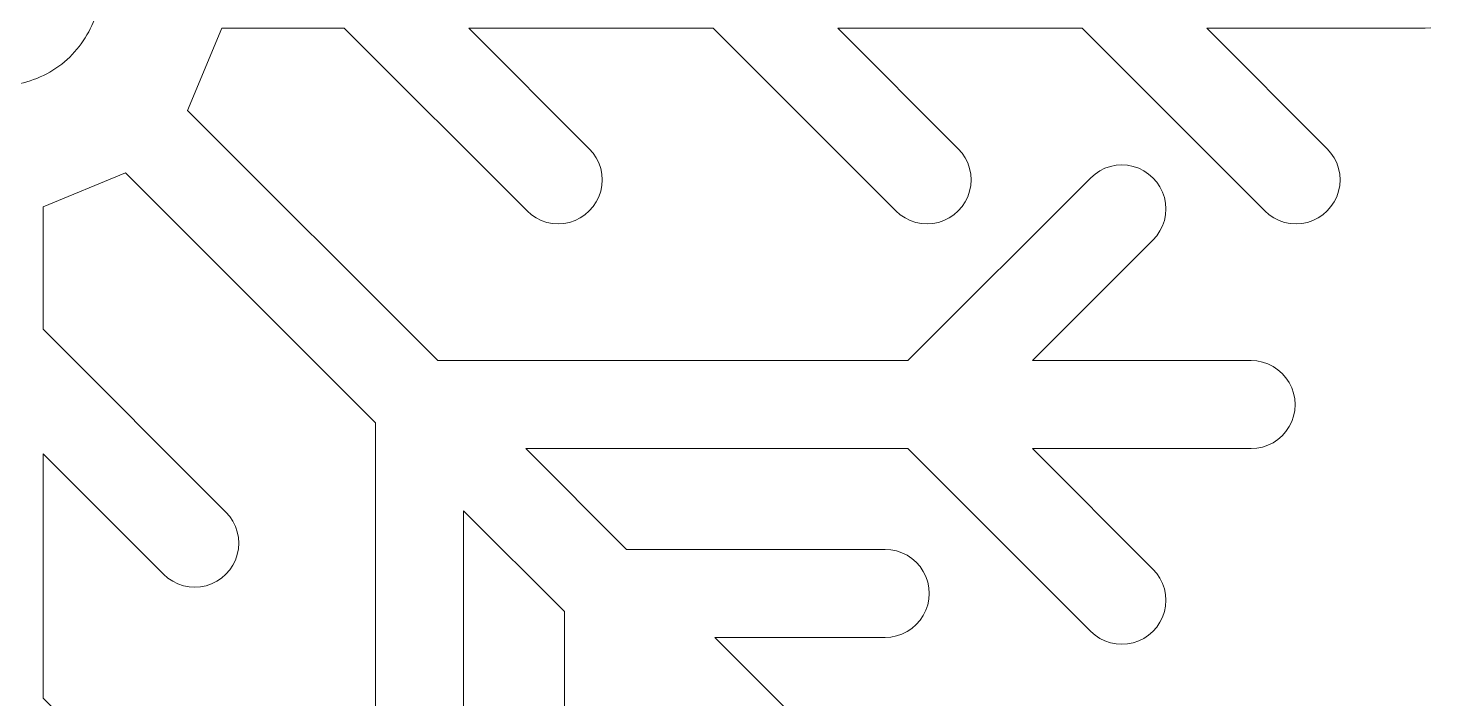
# Model space of a CAD drawing. Header units: centimetres. Extents: x -75 to 51, y -4 to 64.
# Drawn here: x -61.25 to -48.77, y 6.66 to 12.63 of the extents above; entities that cross this region are included whole.
import ezdxf

# ---------------------------------------------------------------- set-up
doc = ezdxf.new("R2010")
doc.units = ezdxf.units.CM
doc.header["$MEASUREMENT"] = 0
doc.layers.add('layer 1', color=7, linetype='Continuous')

msp = doc.modelspace()

# ---------------------------------------------------------------- linework, layer by layer
at = {"layer": 'layer 1', "color": 1, "lineweight": 20}
for points in [[(-61.05671, 12.23644), (-61.05671, 12.23644), (-61.02913, 12.25303), (-61.02913, 12.25303), (-61.02913, 12.25303), (-61.02913, 12.25303), (-61.00229, 12.27051), (-61.00229, 12.27051), (-61.00229, 12.27051), (-61.00229, 12.27051), (-60.97618, 12.28884), (-60.97618, 12.28884), (-60.97618, 12.28884), (-60.97618, 12.28884), (-60.95084, 12.308), (-60.95084, 12.308), (-60.95084, 12.308), (-60.95084, 12.308), (-60.92626, 12.32799), (-60.92626, 12.32799), (-60.92626, 12.32799), (-60.92626, 12.32799), (-60.90248, 12.34877), (-60.90248, 12.34877), (-60.90248, 12.34877), (-60.90248, 12.34877), (-60.8795, 12.37029), (-60.8795, 12.37029), (-60.8795, 12.37029), (-60.8795, 12.37029), (-60.85734, 12.39257), (-60.85734, 12.39257), (-60.85734, 12.39257), (-60.85734, 12.39257), (-60.83601, 12.41556), (-60.83601, 12.41556), (-60.83601, 12.41556), (-60.83601, 12.41556), (-60.8155, 12.43922), (-60.8155, 12.43922), (-60.8155, 12.43922), (-60.8155, 12.43922), (-60.79588, 12.46355), (-60.79588, 12.46355), (-60.79588, 12.46355), (-60.79588, 12.46355), (-60.77712, 12.48853), (-60.77712, 12.48853), (-60.77712, 12.48853), (-60.77712, 12.48853), (-60.75924, 12.51412), (-60.75924, 12.51412), (-60.75924, 12.51412), (-60.75924, 12.51412), (-60.74229, 12.54029), (-60.74229, 12.54029), (-60.74229, 12.54029), (-60.74229, 12.54029), (-60.72625, 12.56701), (-60.72625, 12.56701), (-60.72625, 12.56701), (-60.72625, 12.56701), (-60.71113, 12.59428), (-60.71113, 12.59428), (-60.71113, 12.59428), (-60.71113, 12.59428), (-60.69696, 12.62207), (-60.69696, 12.62207), (-60.69696, 12.62207), (-60.69696, 12.62207), (-60.68374, 12.65035), (-60.68374, 12.65035), (-60.68374, 12.65035), (-60.68374, 12.65035), (-60.67149, 12.67909), (-60.67149, 12.67909), (-60.67149, 12.67909), (-60.67149, 12.67909), (-60.66023, 12.70826), (-60.66023, 12.70826), (-60.66023, 12.70826), (-60.66023, 12.70826), (-60.64998, 12.73783), (-60.64998, 12.73783), (-60.64998, 12.73783), (-60.64998, 12.73783), (-60.64073, 12.7678), (-60.64073, 12.7678), (-60.64073, 12.7678), (-60.64073, 12.7678), (-60.63253, 12.79813), (-60.63253, 12.79813), (-60.63253, 12.79813), (-60.63253, 12.79813), (-60.62537, 12.8288), (-60.62537, 12.8288), (-60.62537, 12.8288), (-60.62537, 12.8288), (-60.61928, 12.85978), (-60.61928, 12.85978), (-60.61928, 12.85978), (-60.61928, 12.85978), (-60.61426, 12.89105), (-60.61426, 12.89105), (-60.61426, 12.89105), (-60.61426, 12.89105), (-60.61033, 12.92258), (-60.61033, 12.92258), (-60.61033, 12.92258), (-60.61033, 12.92258), (-60.60759, 12.95435), (-60.60759, 12.95435), (-60.60759, 12.95435), (-60.60759, 12.95435), (-60.60576, 12.98633), (-60.60576, 12.98633), (-60.60576, 12.98633), (-60.60576, 12.98633), (-60.60517, 13.0185), (-60.60517, 13.0185)], [(-61.95963, 12.23644), (-61.95963, 12.23644), (-61.93147, 12.22086), (-61.93147, 12.22086), (-61.93147, 12.22086), (-61.93147, 12.22086), (-61.90291, 12.20635), (-61.90291, 12.20635), (-61.90291, 12.20635), (-61.90291, 12.20635), (-61.87399, 12.19291), (-61.87399, 12.19291), (-61.87399, 12.19291), (-61.87399, 12.19291), (-61.84473, 12.18054), (-61.84473, 12.18054), (-61.84473, 12.18054), (-61.84473, 12.18054), (-61.81514, 12.16925), (-61.81514, 12.16925), (-61.81514, 12.16925), (-61.81514, 12.16925), (-61.78527, 12.15903), (-61.78527, 12.15903), (-61.78527, 12.15903), (-61.78527, 12.15903), (-61.75512, 12.14988), (-61.75512, 12.14988), (-61.75512, 12.14988), (-61.75512, 12.14988), (-61.72476, 12.14184), (-61.72476, 12.14184), (-61.72476, 12.14184), (-61.72476, 12.14184), (-61.69418, 12.13487), (-61.69418, 12.13487), (-61.69418, 12.13487), (-61.69418, 12.13487), (-61.66344, 12.12896), (-61.66344, 12.12896), (-61.66344, 12.12896), (-61.66344, 12.12896), (-61.63256, 12.12412), (-61.63256, 12.12412), (-61.63256, 12.12412), (-61.63256, 12.12412), (-61.60156, 12.12034), (-61.60156, 12.12034), (-61.60156, 12.12034), (-61.60156, 12.12034), (-61.57048, 12.11758), (-61.57048, 12.11758), (-61.57048, 12.11758), (-61.57048, 12.11758), (-61.53933, 12.11605), (-61.53933, 12.11605), (-61.53933, 12.11605), (-61.53933, 12.11605), (-61.50816, 12.11546), (-61.50816, 12.11546), (-61.50816, 12.11546), (-61.50816, 12.11546), (-61.47698, 12.11605), (-61.47698, 12.11605), (-61.47698, 12.11605), (-61.47698, 12.11605), (-61.44584, 12.11758), (-61.44584, 12.11758), (-61.44584, 12.11758), (-61.44584, 12.11758), (-61.41476, 12.12034), (-61.41476, 12.12034), (-61.41476, 12.12034), (-61.41476, 12.12034), (-61.38376, 12.12412), (-61.38376, 12.12412), (-61.38376, 12.12412), (-61.38376, 12.12412), (-61.35287, 12.12896), (-61.35287, 12.12896), (-61.35287, 12.12896), (-61.35287, 12.12896), (-61.32213, 12.13487), (-61.32213, 12.13487), (-61.32213, 12.13487), (-61.32213, 12.13487), (-61.29155, 12.14184), (-61.29155, 12.14184), (-61.29155, 12.14184), (-61.29155, 12.14184), (-61.26119, 12.14988), (-61.26119, 12.14988), (-61.26119, 12.14988), (-61.26119, 12.14988), (-61.23104, 12.15903), (-61.23104, 12.15903), (-61.23104, 12.15903), (-61.23104, 12.15903), (-61.20117, 12.16925), (-61.20117, 12.16925), (-61.20117, 12.16925), (-61.20117, 12.16925), (-61.17157, 12.18054), (-61.17157, 12.18054), (-61.17157, 12.18054), (-61.17157, 12.18054), (-61.14231, 12.19291), (-61.14231, 12.19291), (-61.14231, 12.19291), (-61.14231, 12.19291), (-61.11339, 12.20635), (-61.11339, 12.20635), (-61.11339, 12.20635), (-61.11339, 12.20635), (-61.08483, 12.22086), (-61.08483, 12.22086), (-61.08483, 12.22086), (-61.08483, 12.22086), (-61.05667, 12.23644), (-61.05667, 12.23644)]]:
    msp.add_open_spline(points, degree=3, knots=[0, 0, 0, 0, 0.03225806, 0.03225806, 0.03225806, 0.03225806, 0.06451613, 0.06451613, 0.06451613, 0.06451613, 0.09677419, 0.09677419, 0.09677419, 0.09677419, 0.12903226, 0.12903226, 0.12903226, 0.12903226, 0.16129032, 0.16129032, 0.16129032, 0.16129032, 0.19354839, 0.19354839, 0.19354839, 0.19354839, 0.22580645, 0.22580645, 0.22580645, 0.22580645, 0.25806452, 0.25806452, 0.25806452, 0.25806452, 0.29032258, 0.29032258, 0.29032258, 0.29032258, 0.32258065, 0.32258065, 0.32258065, 0.32258065, 0.35483871, 0.35483871, 0.35483871, 0.35483871, 0.38709677, 0.38709677, 0.38709677, 0.38709677, 0.41935484, 0.41935484, 0.41935484, 0.41935484, 0.4516129, 0.4516129, 0.4516129, 0.4516129, 0.48387097, 0.48387097, 0.48387097, 0.48387097, 0.51612903, 0.51612903, 0.51612903, 0.51612903, 0.5483871, 0.5483871, 0.5483871, 0.5483871, 0.58064516, 0.58064516, 0.58064516, 0.58064516, 0.61290323, 0.61290323, 0.61290323, 0.61290323, 0.64516129, 0.64516129, 0.64516129, 0.64516129, 0.67741935, 0.67741935, 0.67741935, 0.67741935, 0.70967742, 0.70967742, 0.70967742, 0.70967742, 0.74193548, 0.74193548, 0.74193548, 0.74193548, 0.77419355, 0.77419355, 0.77419355, 0.77419355, 0.80645161, 0.80645161, 0.80645161, 0.80645161, 0.83870968, 0.83870968, 0.83870968, 0.83870968, 0.87096774, 0.87096774, 0.87096774, 0.87096774, 0.90322581, 0.90322581, 0.90322581, 0.90322581, 0.93548387, 0.93548387, 0.93548387, 0.93548387, 1, 1, 1, 1], dxfattribs=at)
for points in [[(-59.8309, 11.89517), (-59.8309, 11.89517), (-59.52792, 12.62663), (-59.52792, 12.62663)], [(-59.52792, 12.62663), (-59.52792, 12.62663), (-58.43828, 12.62663), (-58.43828, 12.62663)], [(-58.43828, 12.62663), (-58.43828, 12.62663), (-56.81268, 11.00101), (-56.81268, 11.00101)], [(-56.25863, 11.55508), (-56.25863, 11.55508), (-57.33017, 12.62663), (-57.33017, 12.62663)], [(-57.33017, 12.62663), (-57.33017, 12.62663), (-55.15714, 12.62663), (-55.15714, 12.62663)], [(-55.15714, 12.62663), (-55.15714, 12.62663), (-53.53154, 11.00101), (-53.53154, 11.00101)], [(-52.97749, 11.55508), (-52.97749, 11.55508), (-54.04903, 12.62663), (-54.04903, 12.62663)], [(-54.04903, 12.62663), (-54.04903, 12.62663), (-51.87601, 12.62663), (-51.87601, 12.62663)], [(-51.87601, 12.62663), (-51.87601, 12.62663), (-50.2504, 11.00101), (-50.2504, 11.00101)], [(-49.69634, 11.55508), (-49.69634, 11.55508), (-50.76789, 12.62663), (-50.76789, 12.62663)], [(-50.76789, 12.62663), (-50.76789, 12.62663), (-48.82436, 12.62663), (-48.82436, 12.62663)], [(-48.82436, 12.62663), (-48.82436, 12.62663), (-48.77321, 12.63), (-48.77321, 12.63)], [(-57.606, 9.6703), (-57.606, 9.6703), (-59.8309, 11.89517), (-59.8309, 11.89517)], [(-56.22483, 11.51654), (-56.22483, 11.51654), (-56.25863, 11.55508), (-56.25863, 11.55508)], [(-56.19637, 11.47393), (-56.19637, 11.47393), (-56.22483, 11.51654), (-56.22483, 11.51654)], [(-52.94369, 11.51654), (-52.94369, 11.51654), (-52.97749, 11.55508), (-52.97749, 11.55508)], [(-52.91523, 11.47393), (-52.91523, 11.47393), (-52.94369, 11.51654), (-52.94369, 11.51654)], [(-49.66255, 11.51654), (-49.66255, 11.51654), (-49.69634, 11.55508), (-49.69634, 11.55508)], [(-49.63409, 11.47393), (-49.63409, 11.47393), (-49.66255, 11.51654), (-49.66255, 11.51654)], [(-56.17369, 11.42797), (-56.17369, 11.42797), (-56.19637, 11.47393), (-56.19637, 11.47393)], [(-56.15722, 11.37944), (-56.15722, 11.37944), (-56.17369, 11.42797), (-56.17369, 11.42797)], [(-56.14722, 11.32919), (-56.14722, 11.32919), (-56.15722, 11.37944), (-56.15722, 11.37944)], [(-52.89254, 11.42797), (-52.89254, 11.42797), (-52.91523, 11.47393), (-52.91523, 11.47393)], [(-52.87608, 11.37944), (-52.87608, 11.37944), (-52.89254, 11.42797), (-52.89254, 11.42797)], [(-52.86607, 11.32919), (-52.86607, 11.32919), (-52.87608, 11.37944), (-52.87608, 11.37944)], [(-51.71837, 11.35816), (-51.71837, 11.35816), (-51.76098, 11.3297), (-51.76098, 11.3297)], [(-51.6724, 11.38082), (-51.6724, 11.38082), (-51.71837, 11.35816), (-51.71837, 11.35816)], [(-51.62389, 11.39729), (-51.62389, 11.39729), (-51.6724, 11.38082), (-51.6724, 11.38082)], [(-51.57363, 11.40729), (-51.57363, 11.40729), (-51.62389, 11.39729), (-51.62389, 11.39729)], [(-51.52249, 11.41066), (-51.52249, 11.41066), (-51.57363, 11.40727), (-51.57363, 11.40727)], [(-51.47135, 11.40729), (-51.47135, 11.40729), (-51.52249, 11.41068), (-51.52249, 11.41068)], [(-51.42108, 11.39729), (-51.42108, 11.39729), (-51.47135, 11.40729), (-51.47135, 11.40729)], [(-51.37254, 11.38082), (-51.37254, 11.38082), (-51.42108, 11.39729), (-51.42108, 11.39729)], [(-51.3266, 11.35816), (-51.3266, 11.35816), (-51.37254, 11.38082), (-51.37254, 11.38082)], [(-51.284, 11.3297), (-51.284, 11.3297), (-51.3266, 11.35816), (-51.3266, 11.35816)], [(-49.6114, 11.42797), (-49.6114, 11.42797), (-49.63409, 11.47393), (-49.63409, 11.47393)], [(-49.59494, 11.37944), (-49.59494, 11.37944), (-49.6114, 11.42797), (-49.6114, 11.42797)], [(-49.58493, 11.32919), (-49.58493, 11.32919), (-49.59494, 11.37944), (-49.59494, 11.37944)], [(-61.11639, 11.03814), (-61.11639, 11.03814), (-60.38495, 11.34112), (-60.38495, 11.34112)], [(-60.38495, 11.34112), (-60.38495, 11.34112), (-58.16007, 9.11624), (-58.16007, 9.11624)], [(-56.14722, 11.22691), (-56.14722, 11.22691), (-56.14387, 11.27804), (-56.14387, 11.27804)], [(-56.14387, 11.27804), (-56.14387, 11.27804), (-56.14721, 11.32919), (-56.14721, 11.32919)], [(-51.79951, 11.2959), (-51.79951, 11.2959), (-53.42512, 9.6703), (-53.42512, 9.6703)], [(-52.86274, 11.27804), (-52.86274, 11.27804), (-52.86607, 11.32919), (-52.86607, 11.32919)], [(-52.86607, 11.22691), (-52.86607, 11.22691), (-52.86274, 11.27804), (-52.86274, 11.27804)], [(-51.76098, 11.3297), (-51.76098, 11.3297), (-51.79951, 11.2959), (-51.79951, 11.2959)], [(-51.24546, 11.2959), (-51.24546, 11.2959), (-51.284, 11.3297), (-51.284, 11.3297)], [(-51.21167, 11.25737), (-51.21167, 11.25737), (-51.24546, 11.2959), (-51.24546, 11.2959)], [(-51.1832, 11.21477), (-51.1832, 11.21477), (-51.21167, 11.25737), (-51.21167, 11.25737)], [(-49.58159, 11.27804), (-49.58159, 11.27804), (-49.58493, 11.32919), (-49.58493, 11.32919)], [(-49.58493, 11.22691), (-49.58493, 11.22691), (-49.5816, 11.27804), (-49.5816, 11.27804)], [(-56.19637, 11.08216), (-56.19637, 11.08216), (-56.17369, 11.12812), (-56.17369, 11.12812)], [(-56.17369, 11.12812), (-56.17369, 11.12812), (-56.15722, 11.17665), (-56.15722, 11.17665)], [(-56.15722, 11.17665), (-56.15722, 11.17665), (-56.14722, 11.22691), (-56.14722, 11.22691)], [(-52.91523, 11.08216), (-52.91523, 11.08216), (-52.89254, 11.12812), (-52.89254, 11.12812)], [(-52.89254, 11.12812), (-52.89254, 11.12812), (-52.87608, 11.17665), (-52.87608, 11.17665)], [(-52.87608, 11.17665), (-52.87608, 11.17665), (-52.86607, 11.22691), (-52.86607, 11.22691)], [(-51.16052, 11.16881), (-51.16052, 11.16881), (-51.1832, 11.21477), (-51.1832, 11.21477)], [(-51.14405, 11.12027), (-51.14405, 11.12027), (-51.16052, 11.16881), (-51.16052, 11.16881)], [(-51.13405, 11.07), (-51.13405, 11.07), (-51.14405, 11.12027), (-51.14405, 11.12027)], [(-49.63409, 11.08216), (-49.63409, 11.08216), (-49.6114, 11.12812), (-49.6114, 11.12812)], [(-49.6114, 11.12812), (-49.6114, 11.12812), (-49.59494, 11.17665), (-49.59494, 11.17665)], [(-49.59494, 11.17665), (-49.59494, 11.17665), (-49.58493, 11.22691), (-49.58493, 11.22691)], [(-61.11639, 9.94851), (-61.11639, 9.94851), (-61.11639, 11.03814), (-61.11639, 11.03814)], [(-56.81268, 11.00101), (-56.81268, 11.00101), (-56.77415, 10.96724), (-56.77415, 10.96724)], [(-56.29716, 10.96724), (-56.29716, 10.96724), (-56.25863, 11.00101), (-56.25863, 11.00101)], [(-56.25863, 11.00101), (-56.25863, 11.00101), (-56.22483, 11.03955), (-56.22483, 11.03955)], [(-56.22483, 11.03955), (-56.22483, 11.03955), (-56.19637, 11.08216), (-56.19637, 11.08216)], [(-53.53154, 11.00101), (-53.53154, 11.00101), (-53.49301, 10.96724), (-53.49301, 10.96724)], [(-53.01602, 10.96724), (-53.01602, 10.96724), (-52.97749, 11.00101), (-52.97749, 11.00101)], [(-52.97749, 11.00101), (-52.97749, 11.00101), (-52.94369, 11.03955), (-52.94369, 11.03955)], [(-52.94369, 11.03955), (-52.94369, 11.03955), (-52.91523, 11.08216), (-52.91523, 11.08216)], [(-51.1307, 11.01887), (-51.1307, 11.01887), (-51.13405, 11.07), (-51.13405, 11.07)], [(-51.13405, 10.96774), (-51.13405, 10.96774), (-51.1307, 11.01887), (-51.1307, 11.01887)], [(-50.2504, 11.00101), (-50.2504, 11.00101), (-50.21187, 10.96724), (-50.21187, 10.96724)], [(-49.73487, 10.96724), (-49.73487, 10.96724), (-49.69634, 11.00101), (-49.69634, 11.00101)], [(-49.69634, 11.00101), (-49.69634, 11.00101), (-49.66255, 11.03955), (-49.66255, 11.03955)], [(-49.66255, 11.03955), (-49.66255, 11.03955), (-49.63409, 11.08216), (-49.63409, 11.08216)], [(-56.77415, 10.96724), (-56.77415, 10.96724), (-56.73155, 10.93877), (-56.73155, 10.93877)], [(-56.73155, 10.93877), (-56.73155, 10.93877), (-56.68557, 10.91608), (-56.68557, 10.91608)], [(-56.68557, 10.91608), (-56.68557, 10.91608), (-56.63705, 10.89961), (-56.63705, 10.89961)], [(-56.63705, 10.89961), (-56.63705, 10.89961), (-56.58679, 10.88962), (-56.58679, 10.88962)], [(-56.58679, 10.88962), (-56.58679, 10.88962), (-56.53565, 10.88625), (-56.53565, 10.88625)], [(-56.53565, 10.88627), (-56.53565, 10.88627), (-56.4845, 10.88963), (-56.4845, 10.88963)], [(-56.4845, 10.88962), (-56.4845, 10.88962), (-56.43425, 10.89961), (-56.43425, 10.89961)], [(-56.43425, 10.89961), (-56.43425, 10.89961), (-56.38571, 10.91608), (-56.38571, 10.91608)], [(-56.38571, 10.91608), (-56.38571, 10.91608), (-56.33977, 10.93877), (-56.33977, 10.93877)], [(-56.33977, 10.93877), (-56.33977, 10.93877), (-56.29716, 10.96724), (-56.29716, 10.96724)], [(-53.49301, 10.96724), (-53.49301, 10.96724), (-53.4504, 10.93877), (-53.4504, 10.93877)], [(-53.4504, 10.93877), (-53.4504, 10.93877), (-53.40444, 10.91608), (-53.40444, 10.91608)], [(-53.40444, 10.91608), (-53.40444, 10.91608), (-53.35591, 10.89961), (-53.35591, 10.89961)], [(-53.35591, 10.89961), (-53.35591, 10.89961), (-53.30563, 10.88962), (-53.30563, 10.88962)], [(-53.30563, 10.88962), (-53.30563, 10.88962), (-53.25451, 10.88625), (-53.25451, 10.88625)], [(-53.25451, 10.88627), (-53.25451, 10.88627), (-53.20336, 10.88963), (-53.20336, 10.88963)], [(-53.20336, 10.88962), (-53.20336, 10.88962), (-53.1531, 10.89961), (-53.1531, 10.89961)], [(-53.1531, 10.89961), (-53.1531, 10.89961), (-53.10456, 10.91608), (-53.10456, 10.91608)], [(-53.10456, 10.91608), (-53.10456, 10.91608), (-53.05862, 10.93877), (-53.05862, 10.93877)], [(-53.05862, 10.93877), (-53.05862, 10.93877), (-53.01602, 10.96724), (-53.01602, 10.96724)], [(-51.1832, 10.82298), (-51.1832, 10.82298), (-51.16052, 10.86893), (-51.16052, 10.86893)], [(-51.16052, 10.86893), (-51.16052, 10.86893), (-51.14405, 10.91747), (-51.14405, 10.91747)], [(-51.14405, 10.91747), (-51.14405, 10.91747), (-51.13405, 10.96774), (-51.13405, 10.96774)], [(-50.21187, 10.96724), (-50.21187, 10.96724), (-50.16926, 10.93877), (-50.16926, 10.93877)], [(-50.16926, 10.93877), (-50.16926, 10.93877), (-50.12329, 10.91608), (-50.12329, 10.91608)], [(-50.12329, 10.91608), (-50.12329, 10.91608), (-50.07477, 10.89961), (-50.07477, 10.89961)], [(-50.07477, 10.89961), (-50.07477, 10.89961), (-50.02449, 10.88962), (-50.02449, 10.88962)], [(-50.02449, 10.88962), (-50.02449, 10.88962), (-49.97337, 10.88625), (-49.97337, 10.88625)], [(-49.97337, 10.88627), (-49.97337, 10.88627), (-49.92222, 10.88963), (-49.92222, 10.88963)], [(-49.92222, 10.88962), (-49.92222, 10.88962), (-49.87197, 10.89961), (-49.87197, 10.89961)], [(-49.87197, 10.89961), (-49.87197, 10.89961), (-49.82342, 10.91608), (-49.82342, 10.91608)], [(-49.82342, 10.91608), (-49.82342, 10.91608), (-49.77748, 10.93877), (-49.77748, 10.93877)], [(-49.77748, 10.93877), (-49.77748, 10.93877), (-49.73487, 10.96724), (-49.73487, 10.96724)], [(-52.31701, 9.6703), (-52.31701, 9.6703), (-51.24546, 10.74184), (-51.24546, 10.74184)], [(-51.24546, 10.74184), (-51.24546, 10.74184), (-51.21167, 10.78036), (-51.21167, 10.78036)], [(-51.21167, 10.78036), (-51.21167, 10.78036), (-51.1832, 10.82298), (-51.1832, 10.82298)], [(-59.49079, 8.32292), (-59.49079, 8.32292), (-61.11639, 9.94851), (-61.11639, 9.94851)], [(-53.42512, 9.6703), (-53.42512, 9.6703), (-57.606, 9.6703), (-57.606, 9.6703)], [(-50.37348, 9.6703), (-50.37348, 9.6703), (-52.31701, 9.6703), (-52.31701, 9.6703)], [(-50.32233, 9.66693), (-50.32233, 9.66693), (-50.37348, 9.6703), (-50.37348, 9.6703)], [(-50.27207, 9.65696), (-50.27207, 9.65696), (-50.32233, 9.66693), (-50.32233, 9.66693)], [(-50.22355, 9.64047), (-50.22355, 9.64047), (-50.27207, 9.65696), (-50.27207, 9.65696)], [(-50.17759, 9.6178), (-50.17759, 9.6178), (-50.22355, 9.64047), (-50.22355, 9.64047)], [(-50.13499, 9.58933), (-50.13499, 9.58933), (-50.17759, 9.6178), (-50.17759, 9.6178)], [(-50.09644, 9.55553), (-50.09644, 9.55553), (-50.13499, 9.58933), (-50.13499, 9.58933)], [(-50.06265, 9.51701), (-50.06265, 9.51701), (-50.09644, 9.55553), (-50.09644, 9.55553)], [(-50.03419, 9.4744), (-50.03419, 9.4744), (-50.06265, 9.51701), (-50.06265, 9.51701)], [(-50.01151, 9.42842), (-50.01151, 9.42842), (-50.03419, 9.4744), (-50.03419, 9.4744)], [(-49.99504, 9.37991), (-49.99504, 9.37991), (-50.01151, 9.42842), (-50.01151, 9.42842)], [(-49.98506, 9.32966), (-49.98506, 9.32966), (-49.99504, 9.37991), (-49.99504, 9.37991)], [(-49.98169, 9.2785), (-49.98169, 9.2785), (-49.98506, 9.32966), (-49.98506, 9.32966)], [(-49.98506, 9.22736), (-49.98506, 9.22736), (-49.98169, 9.2785), (-49.98169, 9.2785)], [(-58.16007, 9.11624), (-58.16007, 9.11624), (-58.16007, 4.93534), (-58.16007, 4.93534)], [(-50.03419, 9.08261), (-50.03419, 9.08261), (-50.01151, 9.12859), (-50.01151, 9.12859)], [(-50.01151, 9.12859), (-50.01151, 9.12859), (-49.99504, 9.17711), (-49.99504, 9.17711)], [(-49.99504, 9.17711), (-49.99504, 9.17711), (-49.98506, 9.22736), (-49.98506, 9.22736)], [(-50.13499, 8.96768), (-50.13499, 8.96768), (-50.09644, 9.00148), (-50.09644, 9.00148)], [(-50.09644, 9.00148), (-50.09644, 9.00148), (-50.06265, 9.04002), (-50.06265, 9.04002)], [(-50.06265, 9.04002), (-50.06265, 9.04002), (-50.03419, 9.08261), (-50.03419, 9.08261)], [(-55.92653, 7.99082), (-55.92653, 7.99082), (-56.82245, 8.88674), (-56.82245, 8.88674)], [(-56.82245, 8.88674), (-56.82245, 8.88674), (-53.42512, 8.88674), (-53.42512, 8.88674)], [(-53.42512, 8.88674), (-53.42512, 8.88674), (-51.79951, 7.26112), (-51.79951, 7.26112)], [(-51.24546, 7.81519), (-51.24546, 7.81519), (-52.31701, 8.88674), (-52.31701, 8.88674)], [(-52.31701, 8.88674), (-52.31701, 8.88674), (-50.37348, 8.88674), (-50.37348, 8.88674)], [(-50.37348, 8.88674), (-50.37348, 8.88674), (-50.32233, 8.8901), (-50.32233, 8.8901)], [(-50.32233, 8.8901), (-50.32233, 8.8901), (-50.27207, 8.90007), (-50.27207, 8.90007)], [(-50.27207, 8.90007), (-50.27207, 8.90007), (-50.22355, 8.91653), (-50.22355, 8.91653)], [(-50.22355, 8.91653), (-50.22355, 8.91653), (-50.17759, 8.93923), (-50.17759, 8.93923)], [(-50.17759, 8.93923), (-50.17759, 8.93923), (-50.13499, 8.96768), (-50.13499, 8.96768)], [(-61.11639, 6.66737), (-61.11639, 6.66737), (-61.11639, 8.84039), (-61.11639, 8.84039)], [(-61.11639, 8.84039), (-61.11639, 8.84039), (-60.04485, 7.76885), (-60.04485, 7.76885)], [(-59.45699, 8.28437), (-59.45699, 8.28437), (-59.49079, 8.32292), (-59.49079, 8.32292)], [(-59.42853, 8.24176), (-59.42853, 8.24176), (-59.45699, 8.28437), (-59.45699, 8.28437)], [(-59.40587, 8.19578), (-59.40587, 8.19578), (-59.42853, 8.24176), (-59.42853, 8.24176)], [(-57.37651, 4.93534), (-57.37651, 4.93534), (-57.37651, 8.33266), (-57.37651, 8.33266)], [(-57.37651, 8.33266), (-57.37651, 8.33266), (-56.48059, 7.43676), (-56.48059, 7.43676)], [(-59.38939, 8.14727), (-59.38939, 8.14727), (-59.40587, 8.19578), (-59.40587, 8.19578)], [(-59.37939, 8.09702), (-59.37939, 8.09702), (-59.38939, 8.14727), (-59.38939, 8.14727)], [(-59.38939, 7.94447), (-59.38939, 7.94447), (-59.37939, 7.99474), (-59.37939, 7.99474)], [(-59.37604, 8.04587), (-59.37604, 8.04587), (-59.37939, 8.09702), (-59.37939, 8.09702)], [(-59.37939, 7.99474), (-59.37939, 7.99474), (-59.37604, 8.04587), (-59.37604, 8.04587)], [(-53.62756, 7.99082), (-53.62756, 7.99082), (-55.92653, 7.99082), (-55.92653, 7.99082)], [(-53.57642, 7.98745), (-53.57642, 7.98745), (-53.62756, 7.99082), (-53.62756, 7.99082)], [(-53.52616, 7.97744), (-53.52616, 7.97744), (-53.57642, 7.98745), (-53.57642, 7.98745)], [(-59.42853, 7.84999), (-59.42853, 7.84999), (-59.40587, 7.89593), (-59.40587, 7.89593)], [(-59.40587, 7.89593), (-59.40587, 7.89593), (-59.38939, 7.94447), (-59.38939, 7.94447)], [(-53.47764, 7.96098), (-53.47764, 7.96098), (-53.52616, 7.97744), (-53.52616, 7.97744)], [(-53.43167, 7.93831), (-53.43167, 7.93831), (-53.47764, 7.96098), (-53.47764, 7.96098)], [(-53.38907, 7.90983), (-53.38907, 7.90983), (-53.43167, 7.93831), (-53.43167, 7.93831)], [(-53.35053, 7.87603), (-53.35053, 7.87603), (-53.38907, 7.90983), (-53.38907, 7.90983)], [(-53.31674, 7.83753), (-53.31674, 7.83753), (-53.35053, 7.87603), (-53.35053, 7.87603)], [(-60.04485, 7.76885), (-60.04485, 7.76885), (-60.00632, 7.73507), (-60.00632, 7.73507)], [(-59.52932, 7.73507), (-59.52932, 7.73507), (-59.49079, 7.76885), (-59.49079, 7.76885)], [(-59.49079, 7.76885), (-59.49079, 7.76885), (-59.45699, 7.80738), (-59.45699, 7.80738)], [(-59.45699, 7.80738), (-59.45699, 7.80738), (-59.42853, 7.84999), (-59.42853, 7.84999)], [(-53.28828, 7.79492), (-53.28828, 7.79492), (-53.31674, 7.83753), (-53.31674, 7.83753)], [(-53.26559, 7.74897), (-53.26559, 7.74897), (-53.28828, 7.79492), (-53.28828, 7.79492)], [(-53.24913, 7.70041), (-53.24913, 7.70041), (-53.26559, 7.74897), (-53.26559, 7.74897)], [(-51.21167, 7.77664), (-51.21167, 7.77664), (-51.24546, 7.81519), (-51.24546, 7.81519)], [(-51.1832, 7.73405), (-51.1832, 7.73405), (-51.21167, 7.77664), (-51.21167, 7.77664)], [(-60.00632, 7.73507), (-60.00632, 7.73507), (-59.9637, 7.7066), (-59.9637, 7.7066)], [(-59.9637, 7.7066), (-59.9637, 7.7066), (-59.91775, 7.68391), (-59.91775, 7.68391)], [(-59.91775, 7.68391), (-59.91775, 7.68391), (-59.86922, 7.66744), (-59.86922, 7.66744)], [(-59.86922, 7.66744), (-59.86922, 7.66744), (-59.81895, 7.65744), (-59.81895, 7.65744)], [(-59.81895, 7.65744), (-59.81895, 7.65744), (-59.76782, 7.65406), (-59.76782, 7.65406)], [(-59.76782, 7.6541), (-59.76782, 7.6541), (-59.71668, 7.65746), (-59.71668, 7.65746)], [(-59.71668, 7.65744), (-59.71668, 7.65744), (-59.66642, 7.66744), (-59.66642, 7.66744)], [(-59.66642, 7.66744), (-59.66642, 7.66744), (-59.61789, 7.68391), (-59.61789, 7.68391)], [(-59.61789, 7.68391), (-59.61789, 7.68391), (-59.57192, 7.7066), (-59.57192, 7.7066)], [(-59.57192, 7.7066), (-59.57192, 7.7066), (-59.52932, 7.73507), (-59.52932, 7.73507)], [(-53.23911, 7.65016), (-53.23911, 7.65016), (-53.24913, 7.70041), (-53.24913, 7.70041)], [(-53.23579, 7.59904), (-53.23579, 7.59904), (-53.23911, 7.65016), (-53.23911, 7.65016)], [(-51.16052, 7.68808), (-51.16052, 7.68808), (-51.1832, 7.73405), (-51.1832, 7.73405)], [(-51.14405, 7.63956), (-51.14405, 7.63956), (-51.16052, 7.68808), (-51.16052, 7.68808)], [(-51.13405, 7.58931), (-51.13405, 7.58931), (-51.14405, 7.63956), (-51.14405, 7.63956)], [(-53.26559, 7.44909), (-53.26559, 7.44909), (-53.24913, 7.49764), (-53.24913, 7.49764)], [(-53.24913, 7.49764), (-53.24913, 7.49764), (-53.23911, 7.5479), (-53.23911, 7.5479)], [(-53.23911, 7.5479), (-53.23911, 7.5479), (-53.23579, 7.59904), (-53.23579, 7.59904)], [(-51.14405, 7.43676), (-51.14405, 7.43676), (-51.13405, 7.48701), (-51.13405, 7.48701)], [(-51.1307, 7.53817), (-51.1307, 7.53817), (-51.13405, 7.58931), (-51.13405, 7.58931)], [(-51.13405, 7.48701), (-51.13405, 7.48701), (-51.1307, 7.53817), (-51.1307, 7.53817)], [(-56.48059, 7.43676), (-56.48059, 7.43676), (-56.48059, 5.13779), (-56.48059, 5.13779)], [(-53.31674, 7.36052), (-53.31674, 7.36052), (-53.28828, 7.40316), (-53.28828, 7.40316)], [(-53.28828, 7.40316), (-53.28828, 7.40316), (-53.26559, 7.44909), (-53.26559, 7.44909)], [(-51.1832, 7.34227), (-51.1832, 7.34227), (-51.16052, 7.3882), (-51.16052, 7.3882)], [(-51.16052, 7.3882), (-51.16052, 7.3882), (-51.14405, 7.43676), (-51.14405, 7.43676)], [(-53.52616, 7.2206), (-53.52616, 7.2206), (-53.47764, 7.23707), (-53.47764, 7.23707)], [(-53.47764, 7.23707), (-53.47764, 7.23707), (-53.43167, 7.25972), (-53.43167, 7.25972)], [(-53.43167, 7.25972), (-53.43167, 7.25972), (-53.38907, 7.28818), (-53.38907, 7.28818)], [(-53.38907, 7.28818), (-53.38907, 7.28818), (-53.35053, 7.322), (-53.35053, 7.322)], [(-53.35053, 7.322), (-53.35053, 7.322), (-53.31674, 7.36052), (-53.31674, 7.36052)], [(-51.79951, 7.26112), (-51.79951, 7.26112), (-51.76098, 7.22734), (-51.76098, 7.22734)], [(-51.284, 7.22734), (-51.284, 7.22734), (-51.24546, 7.26112), (-51.24546, 7.26112)], [(-51.24546, 7.26112), (-51.24546, 7.26112), (-51.21167, 7.29966), (-51.21167, 7.29966)], [(-51.21167, 7.29966), (-51.21167, 7.29966), (-51.1832, 7.34227), (-51.1832, 7.34227)], [(-54.42018, 6.48446), (-54.42018, 6.48446), (-55.14297, 7.20726), (-55.14297, 7.20726)], [(-55.14297, 7.20726), (-55.14297, 7.20726), (-53.62756, 7.20726), (-53.62756, 7.20726)], [(-53.62756, 7.20726), (-53.62756, 7.20726), (-53.57642, 7.21062), (-53.57642, 7.21062)], [(-53.57642, 7.21059), (-53.57642, 7.21059), (-53.52616, 7.2206), (-53.52616, 7.2206)], [(-51.76098, 7.22734), (-51.76098, 7.22734), (-51.71837, 7.19887), (-51.71837, 7.19887)], [(-51.71837, 7.19887), (-51.71837, 7.19887), (-51.6724, 7.17619), (-51.6724, 7.17619)], [(-51.6724, 7.17619), (-51.6724, 7.17619), (-51.62389, 7.15971), (-51.62389, 7.15971)], [(-51.62389, 7.15971), (-51.62389, 7.15971), (-51.57363, 7.14972), (-51.57363, 7.14972)], [(-51.57363, 7.14972), (-51.57363, 7.14972), (-51.52249, 7.14636), (-51.52249, 7.14636)], [(-51.52249, 7.14638), (-51.52249, 7.14638), (-51.47135, 7.14976), (-51.47135, 7.14976)], [(-51.47135, 7.14972), (-51.47135, 7.14972), (-51.42108, 7.15971), (-51.42108, 7.15971)], [(-51.42108, 7.15971), (-51.42108, 7.15971), (-51.37254, 7.17619), (-51.37254, 7.17619)], [(-51.37254, 7.17619), (-51.37254, 7.17619), (-51.3266, 7.19887), (-51.3266, 7.19887)], [(-51.3266, 7.19887), (-51.3266, 7.19887), (-51.284, 7.22734), (-51.284, 7.22734)], [(-59.49079, 5.04176), (-59.49079, 5.04176), (-61.11639, 6.66737), (-61.11639, 6.66737)]]:
    msp.add_open_spline(points, degree=3, dxfattribs=at)

doc.saveas('drawing.dxf')
